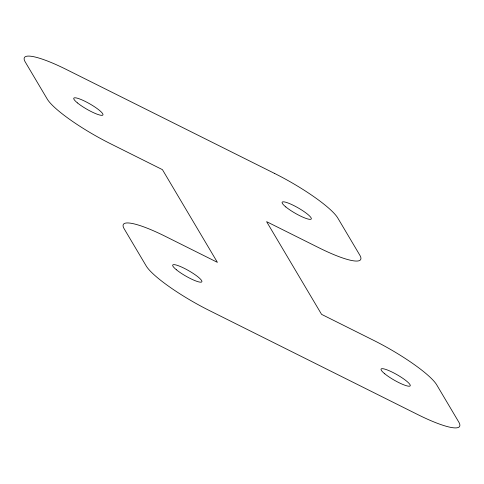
<?xml version="1.0" encoding="UTF-8"?>
<svg xmlns="http://www.w3.org/2000/svg" width="484" height="484" viewBox="0 0 484 484"><rect width="100%" height="100%" fill="white"/><g stroke="black" fill="none" stroke-linecap="round" stroke-linejoin="round"><path stroke-width="0.73" d="M274.718 173.508L66.362 69.484A61.075 11.132 29.9 0 0 25.271 62.019L47.257 99.093A61.075 11.132 29.9 0 0 110.34 143.639L162.43 169.648L217.395 262.34L165.31 236.337A61.075 11.132 29.9 0 0 124.213 228.871L146.198 265.946A61.075 11.132 29.9 0 0 209.282 310.492L417.638 414.516A61.075 11.132 29.9 0 0 458.729 421.981L436.743 384.907A61.075 11.132 29.9 0 0 373.66 340.361L321.57 314.352L266.605 221.66L318.69 247.663A61.075 11.132 29.9 0 0 359.787 255.128L337.802 218.054A61.075 11.132 29.9 0 0 274.718 173.508M176.4 269.769A16.795 3.061 29.9 0 0 201.211 282.154A16.795 3.061 29.9 0 0 184.271 268.317A16.795 3.061 29.9 0 0 176.4 269.769M384.756 373.793A16.795 3.061 29.9 0 0 409.567 386.178A16.795 3.061 29.9 0 0 392.627 372.341A16.795 3.061 29.9 0 0 384.756 373.793M285.814 206.94A16.795 3.061 29.9 0 0 310.619 219.331A16.795 3.061 29.9 0 0 293.679 205.488A16.795 3.061 29.9 0 0 285.814 206.94M77.458 102.917A16.795 3.061 29.9 0 0 102.269 115.307A16.795 3.061 29.9 0 0 85.329 101.465A16.795 3.061 29.9 0 0 77.458 102.917"/></g></svg>
